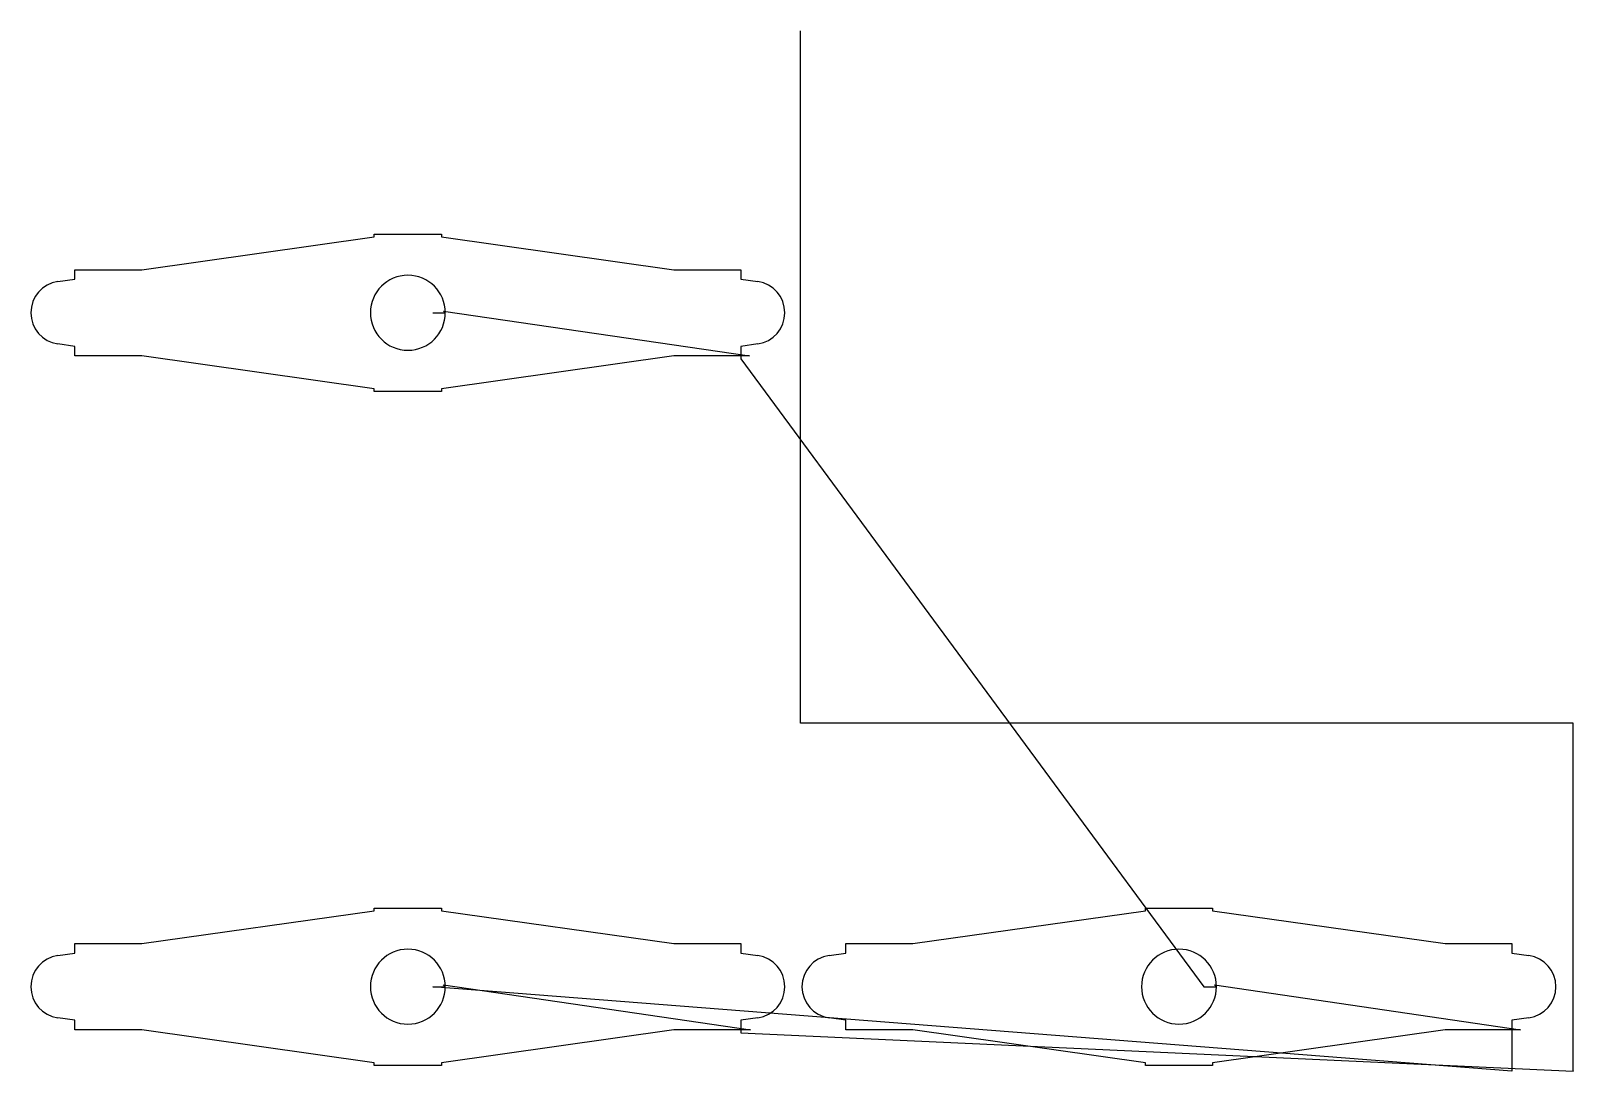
# Model space of a CAD drawing. Header units: metres. Extents: x 14 to 3719, y 0 to 2500.
import ezdxf

# ---------------------------------------------------------------- set-up
doc = ezdxf.new("R2010")
doc.units = ezdxf.units.M

msp = doc.modelspace()

# ---------------------------------------------------------------- linework, layer by layer
at = {"layer": 'TOOL_0'}
for p, q in [((1863.461, 2499.002), (1863.461, 2500.002)), ((1863.461, 836.498), (1863.461, 2499.002)), ((280.409, 1926.007), (839, 2005.119)), ((839, 2005.119), (839, 2011.508)), ((839, 2011.508), (1000.5, 2011.508)), ((1000.5, 2011.508), (1000.5, 2005.119)), ((1000.5, 2005.119), (1559.091, 1926.007)), ((79.128, 1897.5), (119.712, 1903.248)), ((119.712, 1903.248), (119.712, 1926.007)), ((119.712, 1926.007), (280.409, 1926.007)), ((1559.091, 1926.007), (1719.788, 1926.007)), ((1719.788, 1926.007), (1719.788, 1903.248)), ((1719.788, 1903.248), (1760.372, 1897.5)), ((979.75, 1822.498), (1009.75, 1822.498)), ((1009.75, 1822.498), (1005.507, 1826.741)), ((1005.507, 1826.741), (1740.245, 1718.99)), ((119.712, 1741.749), (79.128, 1747.497)), ((119.712, 1718.99), (119.712, 1741.749)), ((1760.372, 1747.497), (1719.788, 1741.749)), ((1719.788, 1741.749), (1719.788, 1718.99)), ((280.409, 1718.99), (119.712, 1718.99)), ((839, 1639.878), (280.409, 1718.99)), ((1559.091, 1718.99), (1000.5, 1639.878)), ((1719.788, 1718.99), (1559.091, 1718.99)), ((1740.245, 1718.99), (1719.788, 1718.99)), ((1719.788, 1718.99), (1719.788, 1711.884)), ((1719.788, 1711.884), (2832.357, 203.012)), ((839, 1633.489), (839, 1639.878)), ((1000.5, 1633.489), (839, 1633.489)), ((1000.5, 1639.878), (1000.5, 1633.489)), ((3719.378, 836.498), (1863.461, 836.498)), ((3719.378, 1.002), (3719.378, 836.498)), ((280.409, 306.522), (839, 385.634)), ((839, 385.634), (839, 392.023)), ((839, 392.023), (1000.5, 392.023)), ((1000.5, 392.023), (1000.5, 385.634)), ((1000.5, 385.634), (1559.091, 306.522)), ((2133.016, 306.521), (2691.607, 385.633)), ((2691.607, 385.633), (2691.607, 392.022)), ((2691.607, 392.022), (2853.107, 392.022)), ((2853.107, 392.022), (2853.107, 385.633)), ((2853.107, 385.633), (3411.698, 306.521)), ((119.712, 283.763), (119.712, 306.522)), ((119.712, 306.522), (280.409, 306.522)), ((1559.091, 306.522), (1719.788, 306.522)), ((1719.788, 306.522), (1719.788, 283.763)), ((1972.319, 283.762), (1972.319, 306.521)), ((1972.319, 306.521), (2133.016, 306.521)), ((3411.698, 306.521), (3572.395, 306.521)), ((3572.395, 306.521), (3572.395, 283.762)), ((79.128, 278.015), (119.712, 283.763)), ((1719.788, 283.763), (1760.372, 278.015)), ((1931.735, 278.014), (1972.319, 283.762)), ((3572.395, 283.762), (3612.979, 278.014)), ((3572.395, 0.002), (979.75, 203.013)), ((979.75, 203.013), (1009.75, 203.013)), ((1009.75, 203.013), (1005.507, 207.256)), ((1005.507, 207.256), (1742.887, 99.505)), ((2832.357, 203.012), (2862.357, 203.012)), ((2862.357, 203.012), (2858.114, 207.255)), ((2858.114, 207.255), (3592.781, 99.504)), ((119.712, 122.264), (79.128, 128.012)), ((119.712, 99.505), (119.712, 122.264)), ((1760.372, 128.012), (1719.788, 122.264)), ((1719.788, 122.264), (1719.788, 99.505)), ((1972.319, 122.263), (1931.735, 128.011)), ((1972.319, 99.504), (1972.319, 122.263)), ((3612.979, 128.011), (3572.395, 122.263)), ((3572.395, 122.263), (3572.395, 99.504)), ((280.409, 99.505), (119.712, 99.505)), ((839, 20.393), (280.409, 99.505)), ((1559.091, 99.505), (1000.5, 20.393)), ((1719.788, 99.505), (1559.091, 99.505)), ((1742.887, 99.505), (1719.788, 99.505)), ((1719.788, 99.505), (1719.788, 92.282)), ((1719.788, 92.282), (3719.378, 0.002)), ((2133.016, 99.504), (1972.319, 99.504)), ((2691.607, 20.392), (2133.016, 99.504)), ((3411.698, 99.504), (2853.107, 20.392)), ((3572.395, 99.504), (3411.698, 99.504)), ((3592.781, 99.504), (3572.395, 99.504)), ((3572.395, 99.504), (3572.395, 91.876)), ((3572.395, 91.876), (3572.395, 0.002)), ((839, 14.004), (839, 20.393)), ((1000.5, 14.004), (839, 14.004)), ((1000.5, 20.393), (1000.5, 14.004)), ((2691.607, 14.003), (2691.607, 20.392)), ((2853.107, 14.003), (2691.607, 14.003)), ((2853.107, 20.392), (2853.107, 14.003)), ((3719.378, 0.002), (3719.378, 1.002)), ((3719.378, 1.002), (3719.378, 0.002)), ((3719.378, 0.002), (3719.378, 1.002)), ((3719.378, 0.002), (3719.378, 0.002))]:
    msp.add_line(p, q, dxfattribs=at)
for centre, radius, start, end in [((89.75, 1822.499), 75.75, 98.060893, 261.939213), ((919.75, 1822.498), 90, 0, 180), ((1749.75, 1822.498), 75.75, 278.060893, 81.939213), ((919.75, 1822.498), 90, 180, 0), ((89.75, 203.014), 75.75, 98.060893, 261.939213), ((919.75, 203.013), 90, 0, 180), ((1749.75, 203.013), 75.75, 278.060893, 81.939213), ((1942.357, 203.013), 75.75, 98.060893, 261.939213), ((2772.357, 203.012), 90, 0, 180), ((3602.357, 203.012), 75.75, 278.060893, 81.939213), ((919.75, 203.013), 90, 180, 0), ((2772.357, 203.012), 90, 180, 0)]:
    msp.add_arc(centre, radius, start, end, dxfattribs=at)

doc.saveas('drawing.dxf')
